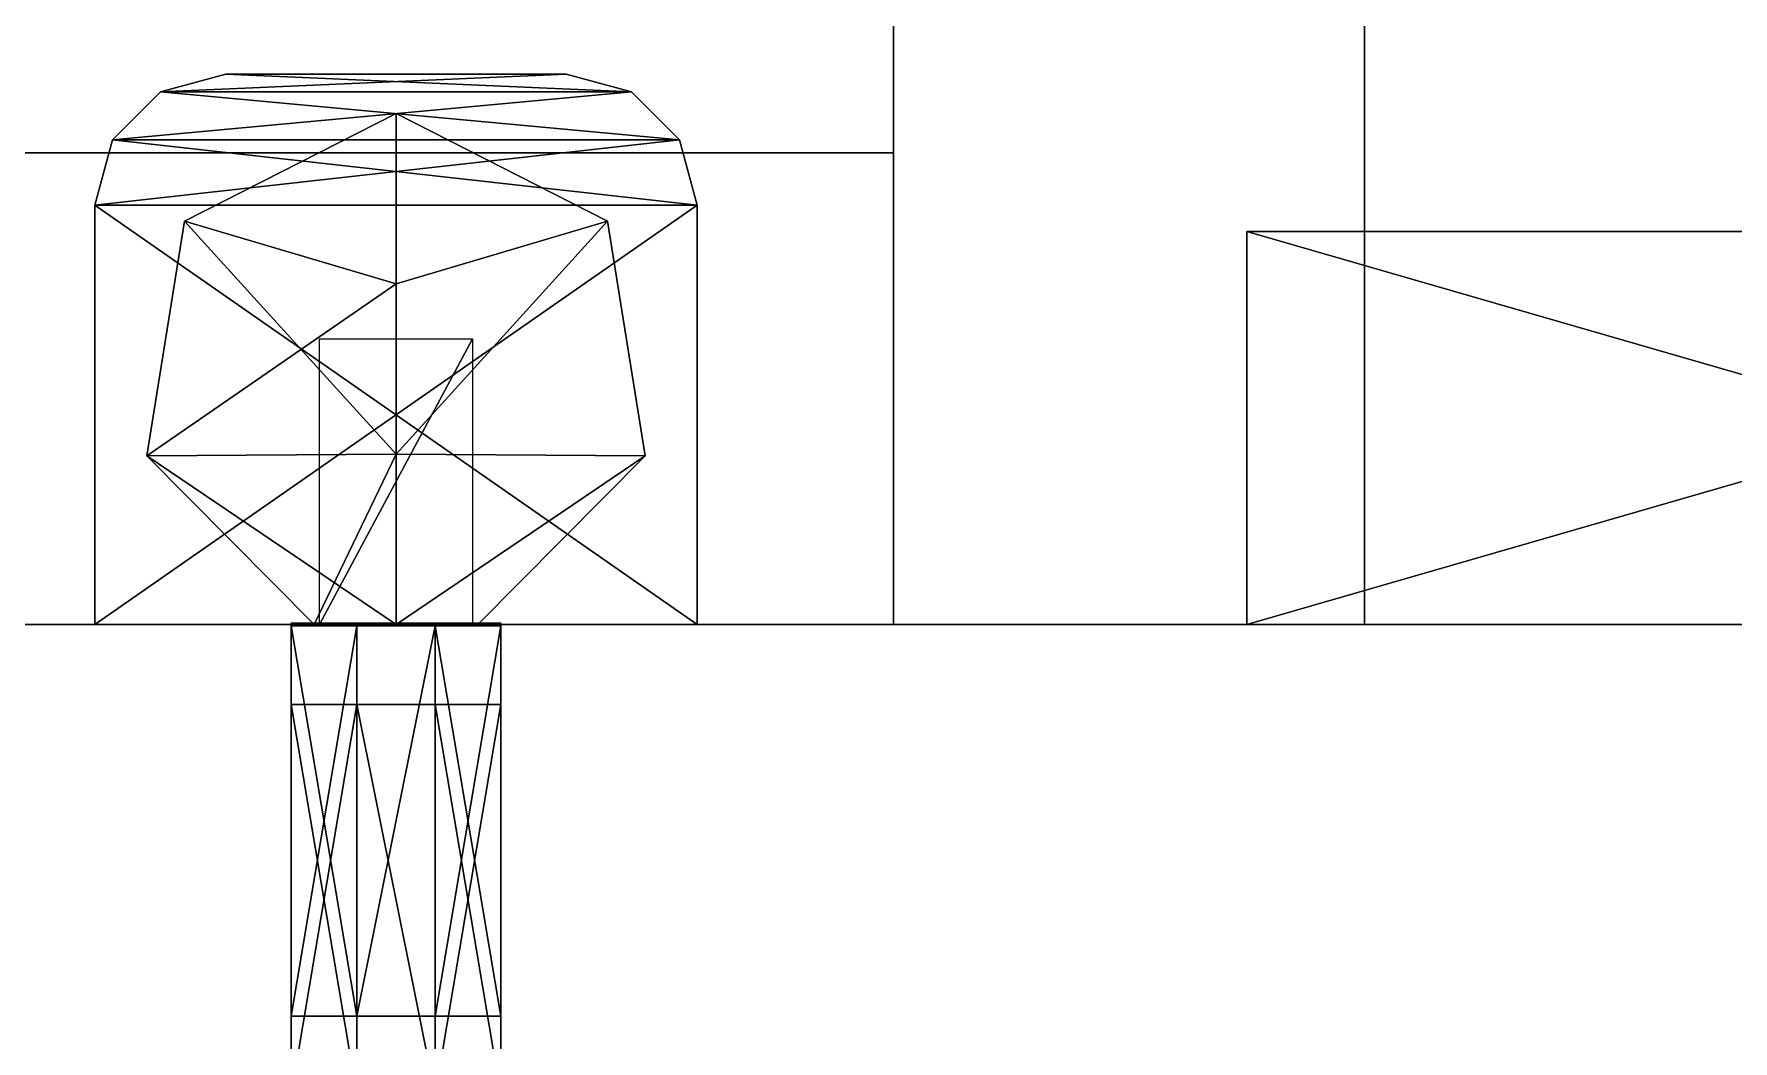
# Model space of a CAD drawing. Extents: x -100 to 4856, y -100 to 4830.
# Drawn here: x 459.2 to 524.1, y 2240.1 to 2278.5 of the extents above; entities that cross this region are included whole.
import ezdxf

# ---------------------------------------------------------------- set-up
doc = ezdxf.new("R2010")
doc.units = 0
for name, color, linetype in [('LAYER0', 7, 'CONTINUOUS'), ('LAYER144', 7, 'CONTINUOUS'), ('LAYER149', 7, 'CONTINUOUS'), ('LAYER162', 7, 'CONTINUOUS'), ('LAYER202', 7, 'CONTINUOUS'), ('LAYER207', 7, 'CONTINUOUS'), ('LAYER208', 254, 'CONTINUOUS'), ('LAYER218', 254, 'CONTINUOUS'), ('LAYER230', 7, 'CONTINUOUS'), ('LAYER235', 7, 'CONTINUOUS'), ('LAYER236', 254, 'CONTINUOUS'), ('LAYER246', 254, 'CONTINUOUS'), ('LAYER362', 253, 'CONTINUOUS'), ('LAYER364', 253, 'CONTINUOUS'), ('LAYER366', 253, 'CONTINUOUS'), ('LAYER368', 253, 'CONTINUOUS'), ('LAYER370', 253, 'CONTINUOUS'), ('LAYER533', 7, 'CONTINUOUS'), ('LAYER534', 7, 'CONTINUOUS')]:
    doc.layers.add(name, color=color, linetype=linetype)

msp = doc.modelspace()

# ---------------------------------------------------------------- linework, layer by layer
at = {"layer": 'LAYER0', "invisible_edges": 1}
for points in [[(4856, 4830, -5), (-100, -100, -5), (-100, 4830, -5), (4856, 4830, -5)], [(-100, -100, -5), (4856, 4830, -5), (4856, -100, -5), (-100, -100, -5)], [(4856, -100), (-100, 4830), (-100, -100), (4856, -100)], [(-100, 4830), (4856, -100), (4856, 4830), (-100, 4830)]]:
    msp.add_3dface(points, dxfattribs=at)
at = {"layer": 'LAYER144', "invisible_edges": 1}
for points in [[(20, 2256, 2540), (570, 2256), (20, 2256), (20, 2256, 2540)], [(570, 2256), (20, 2256, 2540), (570, 2256, 2540), (570, 2256)], [(20, 2238), (570, 2256), (570, 2238), (20, 2238)], [(570, 2256), (20, 2238), (20, 2256), (570, 2256)], [(20, 2256, 2540), (570, 2238, 2540), (570, 2256, 2540), (20, 2256, 2540)], [(570, 2238, 2540), (20, 2256, 2540), (20, 2238, 2540), (570, 2238, 2540)]]:
    msp.add_3dface(points, dxfattribs=at)
at = {"layer": 'LAYER149', "invisible_edges": 1}
for points in [[(20, 3036, 80), (570, 2256, 80), (20, 2256, 80), (20, 3036, 80)], [(570, 2256, 80), (20, 3036, 80), (570, 3036, 80), (570, 2256, 80)], [(570, 3036, 98), (20, 2256, 98), (570, 2256, 98), (570, 3036, 98)], [(20, 2256, 98), (570, 3036, 98), (20, 3036, 98), (20, 2256, 98)], [(20, 2256, 98), (570, 2256, 80), (570, 2256, 98), (20, 2256, 98)], [(570, 2256, 80), (20, 2256, 98), (20, 2256, 80), (570, 2256, 80)]]:
    msp.add_3dface(points, dxfattribs=at)
at = {"layer": 'LAYER162', "invisible_edges": 1}
for points in [[(20, 2256, 2539), (570, 3036, 2539), (20, 3036, 2539), (20, 2256, 2539)], [(570, 3036, 2539), (20, 2256, 2539), (570, 2256, 2539), (570, 3036, 2539)], [(570, 2256, 2521), (20, 3036, 2521), (570, 3036, 2521), (570, 2256, 2521)], [(20, 3036, 2521), (570, 2256, 2521), (20, 2256, 2521), (20, 3036, 2521)], [(20, 2256, 2539), (570, 2256, 2521), (570, 2256, 2539), (20, 2256, 2539)], [(570, 2256, 2521), (20, 2256, 2539), (20, 2256, 2521), (570, 2256, 2521)]]:
    msp.add_3dface(points, dxfattribs=at)
at = {"layer": 'LAYER202', "invisible_edges": 1}
for points in [[(44.6, 2256, 1984), (510, 3036, 1984), (44.6, 3036, 1984), (44.6, 2256, 1984)], [(510, 3036, 1984), (44.6, 2256, 1984), (510, 2256, 1984), (510, 3036, 1984)], [(510, 2256, 1966), (44.6, 3036, 1966), (510, 3036, 1966), (510, 2256, 1966)], [(44.6, 3036, 1966), (510, 2256, 1966), (44.6, 2256, 1966), (44.6, 3036, 1966)], [(510, 2256, 1966), (510, 3036, 1984), (510, 2256, 1984), (510, 2256, 1966)], [(510, 3036, 1984), (510, 2256, 1966), (510, 3036, 1966), (510, 3036, 1984)], [(44.6, 2256, 1984), (510, 2256, 1966), (510, 2256, 1984), (44.6, 2256, 1984)], [(510, 2256, 1966), (44.6, 2256, 1984), (44.6, 2256, 1966), (510, 2256, 1966)]]:
    msp.add_3dface(points, dxfattribs=at)
at = {"layer": 'LAYER207'}
for points in [[(466.5, 2277, 1964.01), (464, 2276.33, 1966), (466.5, 2277, 1966), (466.5, 2277, 1964.01)], [(464, 2276.33, 1964.01), (464, 2276.33, 1966), (466.5, 2277, 1964.01), (464, 2276.33, 1964.01)], [(479.5, 2277, 1964.01), (464, 2276.33, 1964.01), (466.5, 2277, 1964.01), (479.5, 2277, 1964.01)], [(482, 2276.33, 1964.01), (464, 2276.33, 1964.01), (479.5, 2277, 1964.01), (482, 2276.33, 1964.01)], [(464, 2276.33, 1966), (482, 2276.33, 1966), (466.5, 2277, 1966), (464, 2276.33, 1966)], [(479.5, 2277, 1964.01), (464, 2276.33, 1964.01), (482, 2276.33, 1964.01), (479.5, 2277, 1964.01)], [(466.5, 2277, 1964.01), (464, 2276.33, 1964.01), (479.5, 2277, 1964.01), (466.5, 2277, 1964.01)], [(479.5, 2277, 1966), (464, 2276.33, 1966), (482, 2276.33, 1966), (479.5, 2277, 1966)], [(466.5, 2277, 1966), (464, 2276.33, 1966), (479.5, 2277, 1966), (466.5, 2277, 1966)], [(464, 2276.33, 1964.01), (466.5, 2277, 1966), (466.5, 2277, 1964.01), (464, 2276.33, 1964.01)], [(464, 2276.33, 1966), (466.5, 2277, 1966), (464, 2276.33, 1964.01), (464, 2276.33, 1966)], [(466.5, 2277, 1966), (479.5, 2277, 1964.01), (479.5, 2277, 1966), (466.5, 2277, 1966)], [(466.5, 2277, 1964.01), (479.5, 2277, 1964.01), (466.5, 2277, 1966), (466.5, 2277, 1964.01)], [(466.5, 2277, 1964.01), (479.5, 2277, 1966), (479.5, 2277, 1964.01), (466.5, 2277, 1964.01)], [(466.5, 2277, 1966), (479.5, 2277, 1966), (466.5, 2277, 1964.01), (466.5, 2277, 1966)], [(466.5, 2277, 1966), (482, 2276.33, 1966), (479.5, 2277, 1966), (466.5, 2277, 1966)], [(479.5, 2277, 1966), (482, 2276.33, 1964.01), (479.5, 2277, 1964.01), (479.5, 2277, 1966)], [(482, 2276.33, 1966), (482, 2276.33, 1964.01), (479.5, 2277, 1966), (482, 2276.33, 1966)], [(482, 2276.33, 1964.01), (479.5, 2277, 1966), (479.5, 2277, 1964.01), (482, 2276.33, 1964.01)], [(482, 2276.33, 1966), (479.5, 2277, 1966), (482, 2276.33, 1964.01), (482, 2276.33, 1966)], [(464, 2276.33, 1964.01), (462.1699, 2274.5, 1966), (464, 2276.33, 1966), (464, 2276.33, 1964.01)], [(462.1699, 2274.5, 1964.01), (462.1699, 2274.5, 1966), (464, 2276.33, 1964.01), (462.1699, 2274.5, 1964.01)], [(482, 2276.33, 1964.01), (462.1699, 2274.5, 1964.01), (464, 2276.33, 1964.01), (482, 2276.33, 1964.01)], [(483.8301, 2274.5, 1964.01), (462.1699, 2274.5, 1964.01), (482, 2276.33, 1964.01), (483.8301, 2274.5, 1964.01)], [(462.1699, 2274.5, 1966), (483.8301, 2274.5, 1966), (464, 2276.33, 1966), (462.1699, 2274.5, 1966)], [(482, 2276.33, 1964.01), (462.1699, 2274.5, 1964.01), (483.8301, 2274.5, 1964.01), (482, 2276.33, 1964.01)], [(464, 2276.33, 1964.01), (462.1699, 2274.5, 1964.01), (482, 2276.33, 1964.01), (464, 2276.33, 1964.01)], [(482, 2276.33, 1966), (462.1699, 2274.5, 1966), (483.8301, 2274.5, 1966), (482, 2276.33, 1966)], [(464, 2276.33, 1966), (462.1699, 2274.5, 1966), (482, 2276.33, 1966), (464, 2276.33, 1966)], [(462.1699, 2274.5, 1964.01), (464, 2276.33, 1966), (464, 2276.33, 1964.01), (462.1699, 2274.5, 1964.01)], [(462.1699, 2274.5, 1966), (464, 2276.33, 1966), (462.1699, 2274.5, 1964.01), (462.1699, 2274.5, 1966)], [(464, 2276.33, 1966), (483.8301, 2274.5, 1966), (482, 2276.33, 1966), (464, 2276.33, 1966)], [(482, 2276.33, 1966), (483.8301, 2274.5, 1964.01), (482, 2276.33, 1964.01), (482, 2276.33, 1966)], [(483.8301, 2274.5, 1966), (483.8301, 2274.5, 1964.01), (482, 2276.33, 1966), (483.8301, 2274.5, 1966)], [(483.8301, 2274.5, 1964.01), (482, 2276.33, 1966), (482, 2276.33, 1964.01), (483.8301, 2274.5, 1964.01)], [(483.8301, 2274.5, 1966), (482, 2276.33, 1966), (483.8301, 2274.5, 1964.01), (483.8301, 2274.5, 1966)], [(464.9165, 2271.387, 1980), (473, 2269, 1980), (473, 2275.5, 1980), (464.9165, 2271.387, 1980)], [(473, 2275.5, 1966), (464.9165, 2271.387, 1980), (473, 2275.5, 1980), (473, 2275.5, 1966)], [(464.9165, 2271.387, 1966), (464.9165, 2271.387, 1980), (473, 2275.5, 1966), (464.9165, 2271.387, 1966)], [(473, 2275.5, 1966), (464.9165, 2271.387, 1980), (464.9165, 2271.387, 1966), (473, 2275.5, 1966)], [(473, 2275.5, 1980), (464.9165, 2271.387, 1980), (473, 2275.5, 1966), (473, 2275.5, 1980)], [(464.9165, 2271.387, 1980), (473, 2275.5, 1980), (473, 2269, 1980), (464.9165, 2271.387, 1980)], [(473, 2269, 1980), (481.0835, 2271.387, 1980), (473, 2275.5, 1980), (473, 2269, 1980)], [(473, 2275.5, 1980), (481.0835, 2271.387, 1966), (473, 2275.5, 1966), (473, 2275.5, 1980)], [(481.0835, 2271.387, 1980), (481.0835, 2271.387, 1966), (473, 2275.5, 1980), (481.0835, 2271.387, 1980)], [(481.0835, 2271.387, 1966), (473, 2275.5, 1980), (473, 2275.5, 1966), (481.0835, 2271.387, 1966)], [(481.0835, 2271.387, 1980), (473, 2275.5, 1980), (481.0835, 2271.387, 1966), (481.0835, 2271.387, 1980)], [(481.0835, 2271.387, 1980), (473, 2275.5, 1980), (473, 2269, 1980), (481.0835, 2271.387, 1980)], [(462.1699, 2274.5, 1964.01), (461.5, 2272, 1966), (462.1699, 2274.5, 1966), (462.1699, 2274.5, 1964.01)], [(461.5, 2272, 1964.01), (461.5, 2272, 1966), (462.1699, 2274.5, 1964.01), (461.5, 2272, 1964.01)], [(461.5, 2272, 1964.01), (462.1699, 2274.5, 1964.01), (484.5, 2272, 1964.01), (461.5, 2272, 1964.01)], [(461.5, 2272, 1966), (484.5, 2272, 1966), (462.1699, 2274.5, 1966), (461.5, 2272, 1966)], [(483.8301, 2274.5, 1964.01), (461.5, 2272, 1964.01), (484.5, 2272, 1964.01), (483.8301, 2274.5, 1964.01)], [(462.1699, 2274.5, 1964.01), (461.5, 2272, 1964.01), (483.8301, 2274.5, 1964.01), (462.1699, 2274.5, 1964.01)], [(483.8301, 2274.5, 1966), (461.5, 2272, 1966), (484.5, 2272, 1966), (483.8301, 2274.5, 1966)], [(462.1699, 2274.5, 1966), (461.5, 2272, 1966), (483.8301, 2274.5, 1966), (462.1699, 2274.5, 1966)], [(461.5, 2272, 1964.01), (462.1699, 2274.5, 1966), (462.1699, 2274.5, 1964.01), (461.5, 2272, 1964.01)], [(461.5, 2272, 1966), (462.1699, 2274.5, 1966), (461.5, 2272, 1964.01), (461.5, 2272, 1966)], [(484.5, 2272, 1964.01), (462.1699, 2274.5, 1964.01), (483.8301, 2274.5, 1964.01), (484.5, 2272, 1964.01)], [(462.1699, 2274.5, 1966), (484.5, 2272, 1966), (483.8301, 2274.5, 1966), (462.1699, 2274.5, 1966)], [(483.8301, 2274.5, 1966), (484.5, 2272, 1964.01), (483.8301, 2274.5, 1964.01), (483.8301, 2274.5, 1966)], [(484.5, 2272, 1966), (484.5, 2272, 1964.01), (483.8301, 2274.5, 1966), (484.5, 2272, 1966)], [(484.5, 2272, 1964.01), (483.8301, 2274.5, 1966), (483.8301, 2274.5, 1964.01), (484.5, 2272, 1964.01)], [(484.5, 2272, 1966), (483.8301, 2274.5, 1966), (484.5, 2272, 1964.01), (484.5, 2272, 1966)], [(461.5, 2256, 1964.01), (484.5, 2272, 1964.01), (484.5, 2256, 1964.01), (461.5, 2256, 1964.01)], [(461.5, 2272, 1964.01), (484.5, 2272, 1964.01), (461.5, 2256, 1964.01), (461.5, 2272, 1964.01)], [(461.5, 2256, 1966), (484.5, 2272, 1966), (484.5, 2256, 1966), (461.5, 2256, 1966)], [(461.5, 2272, 1966), (484.5, 2272, 1966), (461.5, 2256, 1966), (461.5, 2272, 1966)], [(461.5, 2272, 1966), (461.5, 2256, 1964.01), (461.5, 2272, 1964.01), (461.5, 2272, 1966)], [(461.5, 2256, 1966), (461.5, 2256, 1964.01), (461.5, 2272, 1966), (461.5, 2256, 1966)], [(484.5, 2272, 1964.01), (461.5, 2256, 1964.01), (461.5, 2272, 1964.01), (484.5, 2272, 1964.01)], [(484.5, 2256, 1964.01), (461.5, 2256, 1964.01), (484.5, 2272, 1964.01), (484.5, 2256, 1964.01)], [(461.5, 2256, 1964.01), (461.5, 2272, 1966), (461.5, 2272, 1964.01), (461.5, 2256, 1964.01)], [(461.5, 2256, 1966), (461.5, 2272, 1966), (461.5, 2256, 1964.01), (461.5, 2256, 1966)], [(461.5, 2272, 1966), (484.5, 2256, 1966), (484.5, 2272, 1966), (461.5, 2272, 1966)], [(461.5, 2256, 1966), (484.5, 2256, 1966), (461.5, 2272, 1966), (461.5, 2256, 1966)], [(484.5, 2272, 1964.01), (484.5, 2256, 1966), (484.5, 2256, 1964.01), (484.5, 2272, 1964.01)], [(484.5, 2272, 1966), (484.5, 2256, 1966), (484.5, 2272, 1964.01), (484.5, 2272, 1966)], [(484.5, 2256, 1966), (484.5, 2272, 1964.01), (484.5, 2272, 1966), (484.5, 2256, 1966)], [(484.5, 2256, 1964.01), (484.5, 2272, 1964.01), (484.5, 2256, 1966), (484.5, 2256, 1964.01)], [(463.4825, 2262.431, 1980), (473, 2269, 1980), (464.9165, 2271.387, 1980), (463.4825, 2262.431, 1980)], [(464.9165, 2271.387, 1966), (463.4825, 2262.431, 1980), (464.9165, 2271.387, 1980), (464.9165, 2271.387, 1966)], [(463.4825, 2262.431, 1966), (463.4825, 2262.431, 1980), (464.9165, 2271.387, 1966), (463.4825, 2262.431, 1966)], [(464.9165, 2271.387, 1966), (463.4825, 2262.431, 1980), (463.4825, 2262.431, 1966), (464.9165, 2271.387, 1966)], [(464.9165, 2271.387, 1980), (463.4825, 2262.431, 1980), (464.9165, 2271.387, 1966), (464.9165, 2271.387, 1980)], [(463.4825, 2262.431, 1980), (464.9165, 2271.387, 1980), (473, 2262.5, 1980), (463.4825, 2262.431, 1980)], [(473, 2262.5, 1980), (464.9165, 2271.387, 1980), (473, 2269, 1980), (473, 2262.5, 1980)], [(473, 2262.5, 1980), (481.0835, 2271.387, 1980), (473, 2269, 1980), (473, 2262.5, 1980)], [(482.5175, 2262.431, 1980), (481.0835, 2271.387, 1980), (473, 2262.5, 1980), (482.5175, 2262.431, 1980)], [(473, 2262.5, 1980), (481.0835, 2271.387, 1980), (473, 2269, 1980), (473, 2262.5, 1980)], [(482.5175, 2262.431, 1980), (481.0835, 2271.387, 1980), (473, 2262.5, 1980), (482.5175, 2262.431, 1980)], [(481.0835, 2271.387, 1980), (482.5175, 2262.431, 1966), (481.0835, 2271.387, 1966), (481.0835, 2271.387, 1980)], [(482.5175, 2262.431, 1980), (482.5175, 2262.431, 1966), (481.0835, 2271.387, 1980), (482.5175, 2262.431, 1980)], [(482.5175, 2262.431, 1966), (481.0835, 2271.387, 1980), (481.0835, 2271.387, 1966), (482.5175, 2262.431, 1966)], [(482.5175, 2262.431, 1980), (481.0835, 2271.387, 1980), (482.5175, 2262.431, 1966), (482.5175, 2262.431, 1980)], [(473, 2262.5, 1980), (473, 2269, 1980), (463.4825, 2262.431, 1980), (473, 2262.5, 1980)], [(475.9198, 2266.908, 1964), (470.0802, 2256, 1964), (470.0802, 2266.908, 1964), (475.9198, 2266.908, 1964)], [(475.9198, 2256, 1964), (470.0802, 2256, 1964), (475.9198, 2266.908, 1964), (475.9198, 2256, 1964)], [(469.8775, 2256, 1980), (473, 2262.5, 1980), (463.4825, 2262.431, 1980), (469.8775, 2256, 1980)], [(473, 2256, 1980), (463.4825, 2262.431, 1980), (473, 2262.5, 1980), (473, 2256, 1980)], [(463.4825, 2262.431, 1966), (469.8775, 2256, 1980), (463.4825, 2262.431, 1980), (463.4825, 2262.431, 1966)], [(469.8775, 2256, 1966), (469.8775, 2256, 1980), (463.4825, 2262.431, 1966), (469.8775, 2256, 1966)], [(463.4825, 2262.431, 1966), (469.8775, 2256, 1980), (469.8775, 2256, 1966), (463.4825, 2262.431, 1966)], [(463.4825, 2262.431, 1980), (469.8775, 2256, 1980), (463.4825, 2262.431, 1966), (463.4825, 2262.431, 1980)], [(469.8775, 2256, 1980), (463.4825, 2262.431, 1980), (473, 2256, 1980), (469.8775, 2256, 1980)], [(473, 2256, 1980), (473, 2262.5, 1980), (469.8775, 2256, 1980), (473, 2256, 1980)], [(473, 2256, 1980), (482.5175, 2262.431, 1980), (473, 2262.5, 1980), (473, 2256, 1980)], [(473, 2256, 1980), (482.5175, 2262.431, 1980), (473, 2262.5, 1980), (473, 2256, 1980)], [(476.1225, 2256, 1980), (482.5175, 2262.431, 1980), (473, 2256, 1980), (476.1225, 2256, 1980)], [(476.1225, 2256, 1980), (482.5175, 2262.431, 1980), (473, 2256, 1980), (476.1225, 2256, 1980)], [(482.5175, 2262.431, 1966), (476.1225, 2256, 1980), (476.1225, 2256, 1966), (482.5175, 2262.431, 1966)], [(482.5175, 2262.431, 1980), (476.1225, 2256, 1980), (482.5175, 2262.431, 1966), (482.5175, 2262.431, 1980)], [(476.1225, 2256, 1966), (482.5175, 2262.431, 1980), (482.5175, 2262.431, 1966), (476.1225, 2256, 1966)], [(476.1225, 2256, 1980), (482.5175, 2262.431, 1980), (476.1225, 2256, 1966), (476.1225, 2256, 1980)], [(484.5, 2256, 1964.01), (461.5, 2256, 1966), (461.5, 2256, 1964.01), (484.5, 2256, 1964.01)], [(484.5, 2256, 1966), (461.5, 2256, 1966), (484.5, 2256, 1964.01), (484.5, 2256, 1966)], [(461.5, 2256, 1964.01), (484.5, 2256, 1966), (484.5, 2256, 1964.01), (461.5, 2256, 1964.01)], [(461.5, 2256, 1966), (484.5, 2256, 1966), (461.5, 2256, 1964.01), (461.5, 2256, 1966)], [(476.1225, 2256, 1980), (469.8775, 2256, 1966), (476.1225, 2256, 1966), (476.1225, 2256, 1980)], [(469.8775, 2256, 1980), (469.8775, 2256, 1966), (476.1225, 2256, 1980), (469.8775, 2256, 1980)], [(469.8775, 2256, 1966), (476.1225, 2256, 1980), (476.1225, 2256, 1966), (469.8775, 2256, 1966)], [(469.8775, 2256, 1980), (476.1225, 2256, 1980), (469.8775, 2256, 1966), (469.8775, 2256, 1980)]]:
    msp.add_3dface(points, dxfattribs=at)
at = {"layer": 'LAYER208'}
for points in [[(471.5, 2256.05, 1974.83), (469, 2255.95, 1971.5), (471.5, 2255.95, 1974.83), (471.5, 2256.05, 1974.83)], [(469, 2256.05, 1971.5), (469, 2255.95, 1971.5), (471.5, 2256.05, 1974.83), (469, 2256.05, 1971.5)], [(469, 2256.05, 1971.5), (471.5, 2255.95, 1968.17), (469, 2255.95, 1971.5), (469, 2256.05, 1971.5)], [(471.5, 2256.05, 1968.17), (471.5, 2255.95, 1968.17), (469, 2256.05, 1971.5), (471.5, 2256.05, 1968.17)], [(477, 2256.05, 1975.5), (469, 2256.05, 1967.5), (469, 2256.05, 1975.5), (477, 2256.05, 1975.5)], [(477, 2256.05, 1967.5), (469, 2256.05, 1967.5), (477, 2256.05, 1975.5), (477, 2256.05, 1967.5)], [(469, 2255.95, 1967.5), (477, 2256.05, 1967.5), (477, 2255.95, 1967.5), (469, 2255.95, 1967.5)], [(469, 2256.05, 1967.5), (477, 2256.05, 1967.5), (469, 2255.95, 1967.5), (469, 2256.05, 1967.5)], [(477, 2255.95, 1975.5), (469, 2256.05, 1975.5), (469, 2255.95, 1975.5), (477, 2255.95, 1975.5)], [(477, 2256.05, 1975.5), (469, 2256.05, 1975.5), (477, 2255.95, 1975.5), (477, 2256.05, 1975.5)], [(469, 2255.95, 1967.5), (469, 2256.05, 1975.5), (469, 2256.05, 1967.5), (469, 2255.95, 1967.5)], [(469, 2255.95, 1975.5), (469, 2256.05, 1975.5), (469, 2255.95, 1967.5), (469, 2255.95, 1975.5)], [(471.5, 2255.95, 1974.83), (469, 2241.05, 1971.5), (471.5, 2241.05, 1974.83), (471.5, 2255.95, 1974.83)], [(469, 2255.95, 1971.5), (469, 2241.05, 1971.5), (471.5, 2255.95, 1974.83), (469, 2255.95, 1971.5)], [(469, 2255.95, 1971.5), (471.5, 2241.05, 1968.17), (469, 2241.05, 1971.5), (469, 2255.95, 1971.5)], [(471.5, 2255.95, 1968.17), (471.5, 2241.05, 1968.17), (469, 2255.95, 1971.5), (471.5, 2255.95, 1968.17)], [(469, 2255.95, 1975.5), (477, 2255.95, 1967.5), (477, 2255.95, 1975.5), (469, 2255.95, 1975.5)], [(469, 2255.95, 1967.5), (477, 2255.95, 1967.5), (469, 2255.95, 1975.5), (469, 2255.95, 1967.5)], [(471.5, 2256.05, 1974.83), (474.5, 2255.95, 1974.83), (474.5, 2256.05, 1974.83), (471.5, 2256.05, 1974.83)], [(471.5, 2255.95, 1974.83), (474.5, 2255.95, 1974.83), (471.5, 2256.05, 1974.83), (471.5, 2255.95, 1974.83)], [(471.5, 2255.95, 1968.17), (474.5, 2256.05, 1968.17), (474.5, 2255.95, 1968.17), (471.5, 2255.95, 1968.17)], [(471.5, 2256.05, 1968.17), (474.5, 2256.05, 1968.17), (471.5, 2255.95, 1968.17), (471.5, 2256.05, 1968.17)], [(471.5, 2241.05, 1974.83), (474.5, 2255.95, 1974.83), (471.5, 2255.95, 1974.83), (471.5, 2241.05, 1974.83)], [(474.5, 2241.05, 1974.83), (474.5, 2255.95, 1974.83), (471.5, 2241.05, 1974.83), (474.5, 2241.05, 1974.83)], [(471.5, 2241.05, 1968.17), (474.5, 2255.95, 1968.17), (474.5, 2241.05, 1968.17), (471.5, 2241.05, 1968.17)], [(471.5, 2255.95, 1968.17), (474.5, 2255.95, 1968.17), (471.5, 2241.05, 1968.17), (471.5, 2255.95, 1968.17)], [(474.5, 2255.95, 1974.83), (477, 2256.05, 1971.5), (474.5, 2256.05, 1974.83), (474.5, 2255.95, 1974.83)], [(477, 2255.95, 1971.5), (477, 2256.05, 1971.5), (474.5, 2255.95, 1974.83), (477, 2255.95, 1971.5)], [(477, 2255.95, 1971.5), (474.5, 2256.05, 1968.17), (477, 2256.05, 1971.5), (477, 2255.95, 1971.5)], [(474.5, 2255.95, 1968.17), (474.5, 2256.05, 1968.17), (477, 2255.95, 1971.5), (474.5, 2255.95, 1968.17)], [(474.5, 2241.05, 1974.83), (477, 2255.95, 1971.5), (474.5, 2255.95, 1974.83), (474.5, 2241.05, 1974.83)], [(477, 2241.05, 1971.5), (477, 2255.95, 1971.5), (474.5, 2241.05, 1974.83), (477, 2241.05, 1971.5)], [(477, 2241.05, 1971.5), (474.5, 2255.95, 1968.17), (477, 2255.95, 1971.5), (477, 2241.05, 1971.5)], [(474.5, 2241.05, 1968.17), (474.5, 2255.95, 1968.17), (477, 2241.05, 1971.5), (474.5, 2241.05, 1968.17)], [(477, 2255.95, 1975.5), (477, 2256.05, 1967.5), (477, 2256.05, 1975.5), (477, 2255.95, 1975.5)], [(477, 2255.95, 1967.5), (477, 2256.05, 1967.5), (477, 2255.95, 1975.5), (477, 2255.95, 1967.5)], [(469, 2241.05, 1971.5), (477, 2241.05, 1971.5), (471.5, 2241.05, 1974.83), (469, 2241.05, 1971.5)], [(469, 2241.05, 1971.5), (474.5, 2241.05, 1968.17), (477, 2241.05, 1971.5), (469, 2241.05, 1971.5)], [(471.5, 2241.05, 1968.17), (474.5, 2241.05, 1968.17), (469, 2241.05, 1971.5), (471.5, 2241.05, 1968.17)], [(471.5, 2241.05, 1974.83), (477, 2241.05, 1971.5), (474.5, 2241.05, 1974.83), (471.5, 2241.05, 1974.83)]]:
    msp.add_3dface(points, dxfattribs=at)
at = {"layer": 'LAYER218'}
for points in [[(471.5, 2252.95, 1974.83), (477, 2252.95, 1971.5), (469, 2252.95, 1971.5), (471.5, 2252.95, 1974.83)], [(477, 2252.95, 1971.5), (474.5, 2252.95, 1968.17), (469, 2252.95, 1971.5), (477, 2252.95, 1971.5)], [(469, 2252.95, 1971.5), (474.5, 2252.95, 1968.17), (471.5, 2252.95, 1968.17), (469, 2252.95, 1971.5)], [(471.5, 2252.95, 1974.83), (469, 2252.95, 1971.5), (471.5, 2238.05, 1974.83), (471.5, 2252.95, 1974.83)], [(471.5, 2238.05, 1974.83), (469, 2252.95, 1971.5), (469, 2238.05, 1971.5), (471.5, 2238.05, 1974.83)], [(469, 2252.95, 1971.5), (471.5, 2252.95, 1968.17), (469, 2238.05, 1971.5), (469, 2252.95, 1971.5)], [(469, 2238.05, 1971.5), (471.5, 2252.95, 1968.17), (471.5, 2238.05, 1968.17), (469, 2238.05, 1971.5)], [(474.5, 2252.95, 1974.83), (477, 2252.95, 1971.5), (471.5, 2252.95, 1974.83), (474.5, 2252.95, 1974.83)], [(471.5, 2238.05, 1974.83), (474.5, 2238.05, 1974.83), (471.5, 2252.95, 1974.83), (471.5, 2238.05, 1974.83)], [(471.5, 2252.95, 1974.83), (474.5, 2238.05, 1974.83), (474.5, 2252.95, 1974.83), (471.5, 2252.95, 1974.83)], [(474.5, 2252.95, 1968.17), (474.5, 2238.05, 1968.17), (471.5, 2252.95, 1968.17), (474.5, 2252.95, 1968.17)], [(471.5, 2252.95, 1968.17), (474.5, 2238.05, 1968.17), (471.5, 2238.05, 1968.17), (471.5, 2252.95, 1968.17)], [(474.5, 2238.05, 1974.83), (477, 2238.05, 1971.5), (474.5, 2252.95, 1974.83), (474.5, 2238.05, 1974.83)], [(474.5, 2252.95, 1974.83), (477, 2238.05, 1971.5), (477, 2252.95, 1971.5), (474.5, 2252.95, 1974.83)], [(477, 2238.05, 1971.5), (474.5, 2238.05, 1968.17), (477, 2252.95, 1971.5), (477, 2238.05, 1971.5)], [(477, 2252.95, 1971.5), (474.5, 2238.05, 1968.17), (474.5, 2252.95, 1968.17), (477, 2252.95, 1971.5)]]:
    msp.add_3dface(points, dxfattribs=at)
at = {"layer": 'LAYER230', "invisible_edges": 1}
for points in [[(44.6, 2256, 866), (510, 3036, 866), (44.6, 3036, 866), (44.6, 2256, 866)], [(510, 3036, 866), (44.6, 2256, 866), (510, 2256, 866), (510, 3036, 866)], [(510, 2256, 848), (44.6, 3036, 848), (510, 3036, 848), (510, 2256, 848)], [(44.6, 3036, 848), (510, 2256, 848), (44.6, 2256, 848), (44.6, 3036, 848)], [(510, 2256, 848), (510, 3036, 866), (510, 2256, 866), (510, 2256, 848)], [(510, 3036, 866), (510, 2256, 848), (510, 3036, 848), (510, 3036, 866)], [(44.6, 2256, 866), (510, 2256, 848), (510, 2256, 866), (44.6, 2256, 866)], [(510, 2256, 848), (44.6, 2256, 866), (44.6, 2256, 848), (510, 2256, 848)]]:
    msp.add_3dface(points, dxfattribs=at)
at = {"layer": 'LAYER235'}
for points in [[(466.5, 2277, 846.01), (464, 2276.33, 848), (466.5, 2277, 848), (466.5, 2277, 846.01)], [(464, 2276.33, 846.01), (464, 2276.33, 848), (466.5, 2277, 846.01), (464, 2276.33, 846.01)], [(479.5, 2277, 846.01), (464, 2276.33, 846.01), (466.5, 2277, 846.01), (479.5, 2277, 846.01)], [(482, 2276.33, 846.01), (464, 2276.33, 846.01), (479.5, 2277, 846.01), (482, 2276.33, 846.01)], [(464, 2276.33, 848), (482, 2276.33, 848), (466.5, 2277, 848), (464, 2276.33, 848)], [(479.5, 2277, 846.01), (464, 2276.33, 846.01), (482, 2276.33, 846.01), (479.5, 2277, 846.01)], [(466.5, 2277, 846.01), (464, 2276.33, 846.01), (479.5, 2277, 846.01), (466.5, 2277, 846.01)], [(479.5, 2277, 848), (464, 2276.33, 848), (482, 2276.33, 848), (479.5, 2277, 848)], [(466.5, 2277, 848), (464, 2276.33, 848), (479.5, 2277, 848), (466.5, 2277, 848)], [(464, 2276.33, 846.01), (466.5, 2277, 848), (466.5, 2277, 846.01), (464, 2276.33, 846.01)], [(464, 2276.33, 848), (466.5, 2277, 848), (464, 2276.33, 846.01), (464, 2276.33, 848)], [(466.5, 2277, 848), (479.5, 2277, 846.01), (479.5, 2277, 848), (466.5, 2277, 848)], [(466.5, 2277, 846.01), (479.5, 2277, 846.01), (466.5, 2277, 848), (466.5, 2277, 846.01)], [(466.5, 2277, 846.01), (479.5, 2277, 848), (479.5, 2277, 846.01), (466.5, 2277, 846.01)], [(466.5, 2277, 848), (479.5, 2277, 848), (466.5, 2277, 846.01), (466.5, 2277, 848)], [(466.5, 2277, 848), (482, 2276.33, 848), (479.5, 2277, 848), (466.5, 2277, 848)], [(479.5, 2277, 848), (482, 2276.33, 846.01), (479.5, 2277, 846.01), (479.5, 2277, 848)], [(482, 2276.33, 848), (482, 2276.33, 846.01), (479.5, 2277, 848), (482, 2276.33, 848)], [(482, 2276.33, 846.01), (479.5, 2277, 848), (479.5, 2277, 846.01), (482, 2276.33, 846.01)], [(482, 2276.33, 848), (479.5, 2277, 848), (482, 2276.33, 846.01), (482, 2276.33, 848)], [(464, 2276.33, 846.01), (462.1699, 2274.5, 848), (464, 2276.33, 848), (464, 2276.33, 846.01)], [(462.1699, 2274.5, 846.01), (462.1699, 2274.5, 848), (464, 2276.33, 846.01), (462.1699, 2274.5, 846.01)], [(482, 2276.33, 846.01), (462.1699, 2274.5, 846.01), (464, 2276.33, 846.01), (482, 2276.33, 846.01)], [(483.8301, 2274.5, 846.01), (462.1699, 2274.5, 846.01), (482, 2276.33, 846.01), (483.8301, 2274.5, 846.01)], [(462.1699, 2274.5, 848), (483.8301, 2274.5, 848), (464, 2276.33, 848), (462.1699, 2274.5, 848)], [(482, 2276.33, 846.01), (462.1699, 2274.5, 846.01), (483.8301, 2274.5, 846.01), (482, 2276.33, 846.01)], [(464, 2276.33, 846.01), (462.1699, 2274.5, 846.01), (482, 2276.33, 846.01), (464, 2276.33, 846.01)], [(482, 2276.33, 848), (462.1699, 2274.5, 848), (483.8301, 2274.5, 848), (482, 2276.33, 848)], [(464, 2276.33, 848), (462.1699, 2274.5, 848), (482, 2276.33, 848), (464, 2276.33, 848)], [(462.1699, 2274.5, 846.01), (464, 2276.33, 848), (464, 2276.33, 846.01), (462.1699, 2274.5, 846.01)], [(462.1699, 2274.5, 848), (464, 2276.33, 848), (462.1699, 2274.5, 846.01), (462.1699, 2274.5, 848)], [(464, 2276.33, 848), (483.8301, 2274.5, 848), (482, 2276.33, 848), (464, 2276.33, 848)], [(482, 2276.33, 848), (483.8301, 2274.5, 846.01), (482, 2276.33, 846.01), (482, 2276.33, 848)], [(483.8301, 2274.5, 848), (483.8301, 2274.5, 846.01), (482, 2276.33, 848), (483.8301, 2274.5, 848)], [(483.8301, 2274.5, 846.01), (482, 2276.33, 848), (482, 2276.33, 846.01), (483.8301, 2274.5, 846.01)], [(483.8301, 2274.5, 848), (482, 2276.33, 848), (483.8301, 2274.5, 846.01), (483.8301, 2274.5, 848)], [(464.9165, 2271.387, 862), (473, 2269, 862), (473, 2275.5, 862), (464.9165, 2271.387, 862)], [(473, 2275.5, 848), (464.9165, 2271.387, 862), (473, 2275.5, 862), (473, 2275.5, 848)], [(464.9165, 2271.387, 848), (464.9165, 2271.387, 862), (473, 2275.5, 848), (464.9165, 2271.387, 848)], [(473, 2275.5, 848), (464.9165, 2271.387, 862), (464.9165, 2271.387, 848), (473, 2275.5, 848)], [(473, 2275.5, 862), (464.9165, 2271.387, 862), (473, 2275.5, 848), (473, 2275.5, 862)], [(464.9165, 2271.387, 862), (473, 2275.5, 862), (473, 2269, 862), (464.9165, 2271.387, 862)], [(473, 2269, 862), (481.0835, 2271.387, 862), (473, 2275.5, 862), (473, 2269, 862)], [(473, 2275.5, 862), (481.0835, 2271.387, 848), (473, 2275.5, 848), (473, 2275.5, 862)], [(481.0835, 2271.387, 862), (481.0835, 2271.387, 848), (473, 2275.5, 862), (481.0835, 2271.387, 862)], [(481.0835, 2271.387, 848), (473, 2275.5, 862), (473, 2275.5, 848), (481.0835, 2271.387, 848)], [(481.0835, 2271.387, 862), (473, 2275.5, 862), (481.0835, 2271.387, 848), (481.0835, 2271.387, 862)], [(481.0835, 2271.387, 862), (473, 2275.5, 862), (473, 2269, 862), (481.0835, 2271.387, 862)], [(462.1699, 2274.5, 846.01), (461.5, 2272, 848), (462.1699, 2274.5, 848), (462.1699, 2274.5, 846.01)], [(461.5, 2272, 846.01), (461.5, 2272, 848), (462.1699, 2274.5, 846.01), (461.5, 2272, 846.01)], [(461.5, 2272, 846.01), (462.1699, 2274.5, 846.01), (484.5, 2272, 846.01), (461.5, 2272, 846.01)], [(461.5, 2272, 848), (484.5, 2272, 848), (462.1699, 2274.5, 848), (461.5, 2272, 848)], [(483.8301, 2274.5, 846.01), (461.5, 2272, 846.01), (484.5, 2272, 846.01), (483.8301, 2274.5, 846.01)], [(462.1699, 2274.5, 846.01), (461.5, 2272, 846.01), (483.8301, 2274.5, 846.01), (462.1699, 2274.5, 846.01)], [(483.8301, 2274.5, 848), (461.5, 2272, 848), (484.5, 2272, 848), (483.8301, 2274.5, 848)], [(462.1699, 2274.5, 848), (461.5, 2272, 848), (483.8301, 2274.5, 848), (462.1699, 2274.5, 848)], [(461.5, 2272, 846.01), (462.1699, 2274.5, 848), (462.1699, 2274.5, 846.01), (461.5, 2272, 846.01)], [(461.5, 2272, 848), (462.1699, 2274.5, 848), (461.5, 2272, 846.01), (461.5, 2272, 848)], [(484.5, 2272, 846.01), (462.1699, 2274.5, 846.01), (483.8301, 2274.5, 846.01), (484.5, 2272, 846.01)], [(462.1699, 2274.5, 848), (484.5, 2272, 848), (483.8301, 2274.5, 848), (462.1699, 2274.5, 848)], [(483.8301, 2274.5, 848), (484.5, 2272, 846.01), (483.8301, 2274.5, 846.01), (483.8301, 2274.5, 848)], [(484.5, 2272, 848), (484.5, 2272, 846.01), (483.8301, 2274.5, 848), (484.5, 2272, 848)], [(484.5, 2272, 846.01), (483.8301, 2274.5, 848), (483.8301, 2274.5, 846.01), (484.5, 2272, 846.01)], [(484.5, 2272, 848), (483.8301, 2274.5, 848), (484.5, 2272, 846.01), (484.5, 2272, 848)], [(461.5, 2256, 846.01), (484.5, 2272, 846.01), (484.5, 2256, 846.01), (461.5, 2256, 846.01)], [(461.5, 2272, 846.01), (484.5, 2272, 846.01), (461.5, 2256, 846.01), (461.5, 2272, 846.01)], [(461.5, 2256, 848), (484.5, 2272, 848), (484.5, 2256, 848), (461.5, 2256, 848)], [(461.5, 2272, 848), (484.5, 2272, 848), (461.5, 2256, 848), (461.5, 2272, 848)], [(461.5, 2272, 848), (461.5, 2256, 846.01), (461.5, 2272, 846.01), (461.5, 2272, 848)], [(461.5, 2256, 848), (461.5, 2256, 846.01), (461.5, 2272, 848), (461.5, 2256, 848)], [(484.5, 2272, 846.01), (461.5, 2256, 846.01), (461.5, 2272, 846.01), (484.5, 2272, 846.01)], [(484.5, 2256, 846.01), (461.5, 2256, 846.01), (484.5, 2272, 846.01), (484.5, 2256, 846.01)], [(461.5, 2256, 846.01), (461.5, 2272, 848), (461.5, 2272, 846.01), (461.5, 2256, 846.01)], [(461.5, 2256, 848), (461.5, 2272, 848), (461.5, 2256, 846.01), (461.5, 2256, 848)], [(461.5, 2272, 848), (484.5, 2256, 848), (484.5, 2272, 848), (461.5, 2272, 848)], [(461.5, 2256, 848), (484.5, 2256, 848), (461.5, 2272, 848), (461.5, 2256, 848)], [(484.5, 2272, 846.01), (484.5, 2256, 848), (484.5, 2256, 846.01), (484.5, 2272, 846.01)], [(484.5, 2272, 848), (484.5, 2256, 848), (484.5, 2272, 846.01), (484.5, 2272, 848)], [(484.5, 2256, 848), (484.5, 2272, 846.01), (484.5, 2272, 848), (484.5, 2256, 848)], [(484.5, 2256, 846.01), (484.5, 2272, 846.01), (484.5, 2256, 848), (484.5, 2256, 846.01)], [(463.4825, 2262.431, 862), (473, 2269, 862), (464.9165, 2271.387, 862), (463.4825, 2262.431, 862)], [(464.9165, 2271.387, 848), (463.4825, 2262.431, 862), (464.9165, 2271.387, 862), (464.9165, 2271.387, 848)], [(463.4825, 2262.431, 848), (463.4825, 2262.431, 862), (464.9165, 2271.387, 848), (463.4825, 2262.431, 848)], [(464.9165, 2271.387, 848), (463.4825, 2262.431, 862), (463.4825, 2262.431, 848), (464.9165, 2271.387, 848)], [(464.9165, 2271.387, 862), (463.4825, 2262.431, 862), (464.9165, 2271.387, 848), (464.9165, 2271.387, 862)], [(463.4825, 2262.431, 862), (464.9165, 2271.387, 862), (473, 2262.5, 862), (463.4825, 2262.431, 862)], [(473, 2262.5, 862), (464.9165, 2271.387, 862), (473, 2269, 862), (473, 2262.5, 862)], [(473, 2262.5, 862), (481.0835, 2271.387, 862), (473, 2269, 862), (473, 2262.5, 862)], [(482.5175, 2262.431, 862), (481.0835, 2271.387, 862), (473, 2262.5, 862), (482.5175, 2262.431, 862)], [(473, 2262.5, 862), (481.0835, 2271.387, 862), (473, 2269, 862), (473, 2262.5, 862)], [(482.5175, 2262.431, 862), (481.0835, 2271.387, 862), (473, 2262.5, 862), (482.5175, 2262.431, 862)], [(481.0835, 2271.387, 862), (482.5175, 2262.431, 848), (481.0835, 2271.387, 848), (481.0835, 2271.387, 862)], [(482.5175, 2262.431, 862), (482.5175, 2262.431, 848), (481.0835, 2271.387, 862), (482.5175, 2262.431, 862)], [(482.5175, 2262.431, 848), (481.0835, 2271.387, 862), (481.0835, 2271.387, 848), (482.5175, 2262.431, 848)], [(482.5175, 2262.431, 862), (481.0835, 2271.387, 862), (482.5175, 2262.431, 848), (482.5175, 2262.431, 862)], [(473, 2262.5, 862), (473, 2269, 862), (463.4825, 2262.431, 862), (473, 2262.5, 862)], [(475.9198, 2266.908, 846), (470.0802, 2256, 846), (470.0802, 2266.908, 846), (475.9198, 2266.908, 846)], [(475.9198, 2256, 846), (470.0802, 2256, 846), (475.9198, 2266.908, 846), (475.9198, 2256, 846)], [(469.8775, 2256, 862), (473, 2262.5, 862), (463.4825, 2262.431, 862), (469.8775, 2256, 862)], [(473, 2256, 862), (463.4825, 2262.431, 862), (473, 2262.5, 862), (473, 2256, 862)], [(463.4825, 2262.431, 848), (469.8775, 2256, 862), (463.4825, 2262.431, 862), (463.4825, 2262.431, 848)], [(469.8775, 2256, 848), (469.8775, 2256, 862), (463.4825, 2262.431, 848), (469.8775, 2256, 848)], [(463.4825, 2262.431, 848), (469.8775, 2256, 862), (469.8775, 2256, 848), (463.4825, 2262.431, 848)], [(463.4825, 2262.431, 862), (469.8775, 2256, 862), (463.4825, 2262.431, 848), (463.4825, 2262.431, 862)], [(469.8775, 2256, 862), (463.4825, 2262.431, 862), (473, 2256, 862), (469.8775, 2256, 862)], [(473, 2256, 862), (473, 2262.5, 862), (469.8775, 2256, 862), (473, 2256, 862)], [(473, 2256, 862), (482.5175, 2262.431, 862), (473, 2262.5, 862), (473, 2256, 862)], [(473, 2256, 862), (482.5175, 2262.431, 862), (473, 2262.5, 862), (473, 2256, 862)], [(476.1225, 2256, 862), (482.5175, 2262.431, 862), (473, 2256, 862), (476.1225, 2256, 862)], [(476.1225, 2256, 862), (482.5175, 2262.431, 862), (473, 2256, 862), (476.1225, 2256, 862)], [(482.5175, 2262.431, 848), (476.1225, 2256, 862), (476.1225, 2256, 848), (482.5175, 2262.431, 848)], [(482.5175, 2262.431, 862), (476.1225, 2256, 862), (482.5175, 2262.431, 848), (482.5175, 2262.431, 862)], [(476.1225, 2256, 848), (482.5175, 2262.431, 862), (482.5175, 2262.431, 848), (476.1225, 2256, 848)], [(476.1225, 2256, 862), (482.5175, 2262.431, 862), (476.1225, 2256, 848), (476.1225, 2256, 862)], [(484.5, 2256, 846.01), (461.5, 2256, 848), (461.5, 2256, 846.01), (484.5, 2256, 846.01)], [(484.5, 2256, 848), (461.5, 2256, 848), (484.5, 2256, 846.01), (484.5, 2256, 848)], [(461.5, 2256, 846.01), (484.5, 2256, 848), (484.5, 2256, 846.01), (461.5, 2256, 846.01)], [(461.5, 2256, 848), (484.5, 2256, 848), (461.5, 2256, 846.01), (461.5, 2256, 848)], [(476.1225, 2256, 862), (469.8775, 2256, 848), (476.1225, 2256, 848), (476.1225, 2256, 862)], [(469.8775, 2256, 862), (469.8775, 2256, 848), (476.1225, 2256, 862), (469.8775, 2256, 862)], [(469.8775, 2256, 848), (476.1225, 2256, 862), (476.1225, 2256, 848), (469.8775, 2256, 848)], [(469.8775, 2256, 862), (476.1225, 2256, 862), (469.8775, 2256, 848), (469.8775, 2256, 862)]]:
    msp.add_3dface(points, dxfattribs=at)
at = {"layer": 'LAYER236'}
for points in [[(471.5, 2256.05, 856.8301), (469, 2255.95, 853.5), (471.5, 2255.95, 856.8301), (471.5, 2256.05, 856.8301)], [(469, 2256.05, 853.5), (469, 2255.95, 853.5), (471.5, 2256.05, 856.8301), (469, 2256.05, 853.5)], [(469, 2256.05, 853.5), (471.5, 2255.95, 850.1699), (469, 2255.95, 853.5), (469, 2256.05, 853.5)], [(471.5, 2256.05, 850.1699), (471.5, 2255.95, 850.1699), (469, 2256.05, 853.5), (471.5, 2256.05, 850.1699)], [(477, 2256.05, 857.5), (469, 2256.05, 849.5), (469, 2256.05, 857.5), (477, 2256.05, 857.5)], [(477, 2256.05, 849.5), (469, 2256.05, 849.5), (477, 2256.05, 857.5), (477, 2256.05, 849.5)], [(469, 2255.95, 849.5), (477, 2256.05, 849.5), (477, 2255.95, 849.5), (469, 2255.95, 849.5)], [(469, 2256.05, 849.5), (477, 2256.05, 849.5), (469, 2255.95, 849.5), (469, 2256.05, 849.5)], [(477, 2255.95, 857.5), (469, 2256.05, 857.5), (469, 2255.95, 857.5), (477, 2255.95, 857.5)], [(477, 2256.05, 857.5), (469, 2256.05, 857.5), (477, 2255.95, 857.5), (477, 2256.05, 857.5)], [(469, 2255.95, 849.5), (469, 2256.05, 857.5), (469, 2256.05, 849.5), (469, 2255.95, 849.5)], [(469, 2255.95, 857.5), (469, 2256.05, 857.5), (469, 2255.95, 849.5), (469, 2255.95, 857.5)], [(471.5, 2255.95, 856.8301), (469, 2241.05, 853.5), (471.5, 2241.05, 856.8301), (471.5, 2255.95, 856.8301)], [(469, 2255.95, 853.5), (469, 2241.05, 853.5), (471.5, 2255.95, 856.8301), (469, 2255.95, 853.5)], [(469, 2255.95, 853.5), (471.5, 2241.05, 850.1699), (469, 2241.05, 853.5), (469, 2255.95, 853.5)], [(471.5, 2255.95, 850.1699), (471.5, 2241.05, 850.1699), (469, 2255.95, 853.5), (471.5, 2255.95, 850.1699)], [(469, 2255.95, 857.5), (477, 2255.95, 849.5), (477, 2255.95, 857.5), (469, 2255.95, 857.5)], [(469, 2255.95, 849.5), (477, 2255.95, 849.5), (469, 2255.95, 857.5), (469, 2255.95, 849.5)], [(471.5, 2256.05, 856.8301), (474.5, 2255.95, 856.8301), (474.5, 2256.05, 856.8301), (471.5, 2256.05, 856.8301)], [(471.5, 2255.95, 856.8301), (474.5, 2255.95, 856.8301), (471.5, 2256.05, 856.8301), (471.5, 2255.95, 856.8301)], [(471.5, 2255.95, 850.1699), (474.5, 2256.05, 850.1699), (474.5, 2255.95, 850.1699), (471.5, 2255.95, 850.1699)], [(471.5, 2256.05, 850.1699), (474.5, 2256.05, 850.1699), (471.5, 2255.95, 850.1699), (471.5, 2256.05, 850.1699)], [(471.5, 2241.05, 856.8301), (474.5, 2255.95, 856.8301), (471.5, 2255.95, 856.8301), (471.5, 2241.05, 856.8301)], [(474.5, 2241.05, 856.8301), (474.5, 2255.95, 856.8301), (471.5, 2241.05, 856.8301), (474.5, 2241.05, 856.8301)], [(471.5, 2241.05, 850.1699), (474.5, 2255.95, 850.1699), (474.5, 2241.05, 850.1699), (471.5, 2241.05, 850.1699)], [(471.5, 2255.95, 850.1699), (474.5, 2255.95, 850.1699), (471.5, 2241.05, 850.1699), (471.5, 2255.95, 850.1699)], [(474.5, 2255.95, 856.8301), (477, 2256.05, 853.5), (474.5, 2256.05, 856.8301), (474.5, 2255.95, 856.8301)], [(477, 2255.95, 853.5), (477, 2256.05, 853.5), (474.5, 2255.95, 856.8301), (477, 2255.95, 853.5)], [(477, 2255.95, 853.5), (474.5, 2256.05, 850.1699), (477, 2256.05, 853.5), (477, 2255.95, 853.5)], [(474.5, 2255.95, 850.1699), (474.5, 2256.05, 850.1699), (477, 2255.95, 853.5), (474.5, 2255.95, 850.1699)], [(474.5, 2241.05, 856.8301), (477, 2255.95, 853.5), (474.5, 2255.95, 856.8301), (474.5, 2241.05, 856.8301)], [(477, 2241.05, 853.5), (477, 2255.95, 853.5), (474.5, 2241.05, 856.8301), (477, 2241.05, 853.5)], [(477, 2241.05, 853.5), (474.5, 2255.95, 850.1699), (477, 2255.95, 853.5), (477, 2241.05, 853.5)], [(474.5, 2241.05, 850.1699), (474.5, 2255.95, 850.1699), (477, 2241.05, 853.5), (474.5, 2241.05, 850.1699)], [(477, 2255.95, 857.5), (477, 2256.05, 849.5), (477, 2256.05, 857.5), (477, 2255.95, 857.5)], [(477, 2255.95, 849.5), (477, 2256.05, 849.5), (477, 2255.95, 857.5), (477, 2255.95, 849.5)], [(469, 2241.05, 853.5), (477, 2241.05, 853.5), (471.5, 2241.05, 856.8301), (469, 2241.05, 853.5)], [(469, 2241.05, 853.5), (474.5, 2241.05, 850.1699), (477, 2241.05, 853.5), (469, 2241.05, 853.5)], [(471.5, 2241.05, 850.1699), (474.5, 2241.05, 850.1699), (469, 2241.05, 853.5), (471.5, 2241.05, 850.1699)], [(471.5, 2241.05, 856.8301), (477, 2241.05, 853.5), (474.5, 2241.05, 856.8301), (471.5, 2241.05, 856.8301)]]:
    msp.add_3dface(points, dxfattribs=at)
at = {"layer": 'LAYER246'}
for points in [[(471.5, 2252.95, 856.8301), (477, 2252.95, 853.5), (469, 2252.95, 853.5), (471.5, 2252.95, 856.8301)], [(477, 2252.95, 853.5), (474.5, 2252.95, 850.1699), (469, 2252.95, 853.5), (477, 2252.95, 853.5)], [(469, 2252.95, 853.5), (474.5, 2252.95, 850.1699), (471.5, 2252.95, 850.1699), (469, 2252.95, 853.5)], [(471.5, 2252.95, 856.8301), (469, 2252.95, 853.5), (471.5, 2238.05, 856.8301), (471.5, 2252.95, 856.8301)], [(471.5, 2238.05, 856.8301), (469, 2252.95, 853.5), (469, 2238.05, 853.5), (471.5, 2238.05, 856.8301)], [(469, 2252.95, 853.5), (471.5, 2252.95, 850.1699), (469, 2238.05, 853.5), (469, 2252.95, 853.5)], [(469, 2238.05, 853.5), (471.5, 2252.95, 850.1699), (471.5, 2238.05, 850.1699), (469, 2238.05, 853.5)], [(474.5, 2252.95, 856.8301), (477, 2252.95, 853.5), (471.5, 2252.95, 856.8301), (474.5, 2252.95, 856.8301)], [(471.5, 2238.05, 856.8301), (474.5, 2238.05, 856.8301), (471.5, 2252.95, 856.8301), (471.5, 2238.05, 856.8301)], [(471.5, 2252.95, 856.8301), (474.5, 2238.05, 856.8301), (474.5, 2252.95, 856.8301), (471.5, 2252.95, 856.8301)], [(474.5, 2252.95, 850.1699), (474.5, 2238.05, 850.1699), (471.5, 2252.95, 850.1699), (474.5, 2252.95, 850.1699)], [(471.5, 2252.95, 850.1699), (474.5, 2238.05, 850.1699), (471.5, 2238.05, 850.1699), (471.5, 2252.95, 850.1699)], [(474.5, 2238.05, 856.8301), (477, 2238.05, 853.5), (474.5, 2252.95, 856.8301), (474.5, 2238.05, 856.8301)], [(474.5, 2252.95, 856.8301), (477, 2238.05, 853.5), (477, 2252.95, 853.5), (474.5, 2252.95, 856.8301)], [(477, 2238.05, 853.5), (474.5, 2238.05, 850.1699), (477, 2252.95, 853.5), (477, 2238.05, 853.5)], [(477, 2252.95, 853.5), (474.5, 2238.05, 850.1699), (474.5, 2252.95, 850.1699), (477, 2252.95, 853.5)]]:
    msp.add_3dface(points, dxfattribs=at)
at = {"layer": 'LAYER362'}
for points in [[(505.5, 2256, 176.2174), (557.5, 2271, 176.2174), (557.5, 2256, 176.2174), (505.5, 2256, 176.2174)], [(505.5, 2271, 176.2174), (557.5, 2271, 176.2174), (505.5, 2256, 176.2174), (505.5, 2271, 176.2174)], [(505.5, 2256, 189.7826), (505.5, 2271, 176.2174), (505.5, 2256, 176.2174), (505.5, 2256, 189.7826)], [(505.5, 2271, 189.7826), (505.5, 2271, 176.2174), (505.5, 2256, 189.7826), (505.5, 2271, 189.7826)], [(557.5, 2256, 189.7826), (505.5, 2271, 189.7826), (505.5, 2256, 189.7826), (557.5, 2256, 189.7826)], [(557.5, 2271, 189.7826), (505.5, 2271, 189.7826), (557.5, 2256, 189.7826), (557.5, 2271, 189.7826)], [(505.5, 2271, 176.2174), (557.5, 2271, 189.7826), (557.5, 2271, 176.2174), (505.5, 2271, 176.2174)], [(505.5, 2271, 189.7826), (557.5, 2271, 189.7826), (505.5, 2271, 176.2174), (505.5, 2271, 189.7826)]]:
    msp.add_3dface(points, dxfattribs=at)
at = {"layer": 'LAYER364'}
for points in [[(505.5, 2256, 739.7174), (557.5, 2271, 739.7174), (557.5, 2256, 739.7174), (505.5, 2256, 739.7174)], [(505.5, 2271, 739.7174), (557.5, 2271, 739.7174), (505.5, 2256, 739.7174), (505.5, 2271, 739.7174)], [(505.5, 2256, 753.2826), (505.5, 2271, 739.7174), (505.5, 2256, 739.7174), (505.5, 2256, 753.2826)], [(505.5, 2271, 753.2826), (505.5, 2271, 739.7174), (505.5, 2256, 753.2826), (505.5, 2271, 753.2826)], [(557.5, 2256, 753.2826), (505.5, 2271, 753.2826), (505.5, 2256, 753.2826), (557.5, 2256, 753.2826)], [(557.5, 2271, 753.2826), (505.5, 2271, 753.2826), (557.5, 2256, 753.2826), (557.5, 2271, 753.2826)], [(505.5, 2271, 739.7174), (557.5, 2271, 753.2826), (557.5, 2271, 739.7174), (505.5, 2271, 739.7174)], [(505.5, 2271, 753.2826), (557.5, 2271, 753.2826), (505.5, 2271, 739.7174), (505.5, 2271, 753.2826)]]:
    msp.add_3dface(points, dxfattribs=at)
at = {"layer": 'LAYER366'}
for points in [[(505.5, 2256, 1303.217), (557.5, 2271, 1303.217), (557.5, 2256, 1303.217), (505.5, 2256, 1303.217)], [(505.5, 2271, 1303.217), (557.5, 2271, 1303.217), (505.5, 2256, 1303.217), (505.5, 2271, 1303.217)], [(505.5, 2256, 1316.783), (505.5, 2271, 1303.217), (505.5, 2256, 1303.217), (505.5, 2256, 1316.783)], [(505.5, 2271, 1316.783), (505.5, 2271, 1303.217), (505.5, 2256, 1316.783), (505.5, 2271, 1316.783)], [(557.5, 2256, 1316.783), (505.5, 2271, 1316.783), (505.5, 2256, 1316.783), (557.5, 2256, 1316.783)], [(557.5, 2271, 1316.783), (505.5, 2271, 1316.783), (557.5, 2256, 1316.783), (557.5, 2271, 1316.783)], [(505.5, 2271, 1303.217), (557.5, 2271, 1316.783), (557.5, 2271, 1303.217), (505.5, 2271, 1303.217)], [(505.5, 2271, 1316.783), (557.5, 2271, 1316.783), (505.5, 2271, 1303.217), (505.5, 2271, 1316.783)]]:
    msp.add_3dface(points, dxfattribs=at)
at = {"layer": 'LAYER368'}
for points in [[(505.5, 2256, 1866.717), (557.5, 2271, 1866.717), (557.5, 2256, 1866.717), (505.5, 2256, 1866.717)], [(505.5, 2271, 1866.717), (557.5, 2271, 1866.717), (505.5, 2256, 1866.717), (505.5, 2271, 1866.717)], [(505.5, 2256, 1880.283), (505.5, 2271, 1866.717), (505.5, 2256, 1866.717), (505.5, 2256, 1880.283)], [(505.5, 2271, 1880.283), (505.5, 2271, 1866.717), (505.5, 2256, 1880.283), (505.5, 2271, 1880.283)], [(557.5, 2256, 1880.283), (505.5, 2271, 1880.283), (505.5, 2256, 1880.283), (557.5, 2256, 1880.283)], [(557.5, 2271, 1880.283), (505.5, 2271, 1880.283), (557.5, 2256, 1880.283), (557.5, 2271, 1880.283)], [(505.5, 2271, 1866.717), (557.5, 2271, 1880.283), (557.5, 2271, 1866.717), (505.5, 2271, 1866.717)], [(505.5, 2271, 1880.283), (557.5, 2271, 1880.283), (505.5, 2271, 1866.717), (505.5, 2271, 1880.283)]]:
    msp.add_3dface(points, dxfattribs=at)
at = {"layer": 'LAYER370'}
for points in [[(505.5, 2256, 2430.217), (557.5, 2271, 2430.217), (557.5, 2256, 2430.217), (505.5, 2256, 2430.217)], [(505.5, 2271, 2430.217), (557.5, 2271, 2430.217), (505.5, 2256, 2430.217), (505.5, 2271, 2430.217)], [(505.5, 2256, 2443.783), (505.5, 2271, 2430.217), (505.5, 2256, 2430.217), (505.5, 2256, 2443.783)], [(505.5, 2271, 2443.783), (505.5, 2271, 2430.217), (505.5, 2256, 2443.783), (505.5, 2271, 2443.783)], [(557.5, 2256, 2443.783), (505.5, 2271, 2443.783), (505.5, 2256, 2443.783), (557.5, 2256, 2443.783)], [(557.5, 2271, 2443.783), (505.5, 2271, 2443.783), (557.5, 2256, 2443.783), (557.5, 2271, 2443.783)], [(505.5, 2271, 2430.217), (557.5, 2271, 2443.783), (557.5, 2271, 2430.217), (505.5, 2271, 2430.217)], [(505.5, 2271, 2443.783), (557.5, 2271, 2443.783), (505.5, 2271, 2430.217), (505.5, 2271, 2443.783)]]:
    msp.add_3dface(points, dxfattribs=at)
at = {"layer": 'LAYER533', "invisible_edges": 1}
for points in [[(92, 2292, 848), (492, 2274, 848), (492, 2292, 848), (92, 2292, 848)], [(492, 2274, 848), (92, 2292, 848), (92, 2274, 848), (492, 2274, 848)], [(92, 2274, 98), (492, 2292, 98), (492, 2274, 98), (92, 2274, 98)], [(492, 2292, 98), (92, 2274, 98), (92, 2292, 98), (492, 2292, 98)], [(492, 2292, 98), (492, 2274, 848), (492, 2274, 98), (492, 2292, 98)], [(492, 2274, 848), (492, 2292, 98), (492, 2292, 848), (492, 2274, 848)], [(92, 2274, 98), (492, 2274, 848), (92, 2274, 848), (92, 2274, 98)], [(492, 2274, 848), (92, 2274, 98), (492, 2274, 98), (492, 2274, 848)]]:
    msp.add_3dface(points, dxfattribs=at)
at = {"layer": 'LAYER534', "invisible_edges": 1}
for points in [[(412, 2274, 848), (492, 2256, 848), (492, 2274, 848), (412, 2274, 848)], [(492, 2256, 848), (412, 2274, 848), (412, 2256, 848), (492, 2256, 848)], [(412, 2256, 98), (492, 2274, 98), (492, 2256, 98), (412, 2256, 98)], [(492, 2274, 98), (412, 2256, 98), (412, 2274, 98), (492, 2274, 98)], [(492, 2274, 98), (412, 2274, 848), (492, 2274, 848), (492, 2274, 98)], [(412, 2274, 848), (492, 2274, 98), (412, 2274, 98), (412, 2274, 848)], [(492, 2274, 98), (492, 2256, 848), (492, 2256, 98), (492, 2274, 98)], [(492, 2256, 848), (492, 2274, 98), (492, 2274, 848), (492, 2256, 848)], [(412, 2256, 98), (492, 2256, 848), (412, 2256, 848), (412, 2256, 98)], [(492, 2256, 848), (412, 2256, 98), (492, 2256, 98), (492, 2256, 848)]]:
    msp.add_3dface(points, dxfattribs=at)

doc.saveas('drawing.dxf')
